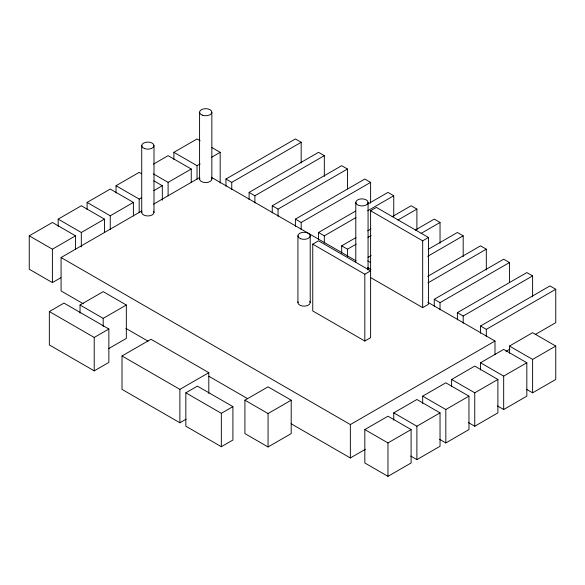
<?xml version="1.0" encoding="UTF-8"?>
<svg xmlns="http://www.w3.org/2000/svg" width="585" height="585" viewBox="0 0 585 585"><rect width="100%" height="100%" fill="white"/><g stroke="black" fill="none" stroke-linecap="round" stroke-linejoin="round"><path stroke-width="0.88" d="M60.877 277.692L52.394 282.592L29.25 269.232L29.25 235.828L52.394 222.468L75.538 235.828L75.538 249.371M58.178 226.351L58.178 219.126L81.322 205.766L104.466 219.126L104.466 232.669M87.106 209.649L87.106 202.425L110.251 189.065L133.395 202.425L133.395 215.967M116.035 192.948L116.035 185.723L139.179 172.363L141.49 173.694M153.453 164.122L168.107 155.661L191.251 169.021L191.251 182.564M173.891 159.544L173.891 152.319L197.035 138.959L200.121 140.736M29.25 235.828L52.394 249.188L75.538 235.828M58.178 219.126L81.322 232.486L104.466 219.126M87.106 202.425L110.251 215.785L133.395 202.425M116.035 185.723L139.179 199.083L141.49 197.745M153.833 190.622L162.323 185.723L162.323 200.165M153.453 173.921L168.107 182.381L191.251 169.021M173.891 152.319L197.035 165.679L200.121 163.895M211.69 157.219L220.179 152.319L220.179 183.017M83.202 303.717L61.074 290.942L61.074 257.539L141.694 210.995M153.548 204.15L199.39 177.679M225.964 186.264L225.964 179.039L295.396 138.959L301.18 142.294L301.18 163.061M225.964 179.039L231.748 182.381L301.18 142.294M249.108 199.624L249.108 192.399L318.532 152.319L324.324 155.661L324.324 176.421M49.345 311.542L63.984 303.096L108.861 329.004L108.861 362.407L94.222 370.861L49.345 344.945L49.345 311.542L94.222 337.457L108.861 329.004M249.108 192.399L254.892 195.741L324.324 155.661M80.043 313.136L80.043 305.012L103.187 291.644L126.331 305.012L126.331 338.415L108.583 348.653M272.252 212.984L272.252 205.766L341.677 165.679L347.461 169.021L347.461 188.882M272.252 205.766L278.036 209.101L347.461 169.021M80.043 305.012L103.187 318.372L126.331 305.012M295.396 226.351L295.396 219.126L364.821 179.039L370.605 182.381L370.605 203.149M295.396 219.126L301.18 222.468L370.605 182.381M318.532 239.711L318.532 232.486L355.614 211.075M367.453 204.245L387.965 192.399L393.749 195.741L393.749 216.508M318.532 232.486L324.324 235.828L355.877 217.605M367.716 210.775L393.749 195.741M312.748 244.157L318.532 240.815L370.605 270.877L364.821 274.219L312.748 244.157L312.748 310.964L364.821 341.026L370.605 337.684L370.605 210.754L376.396 207.412L428.461 237.473L428.461 304.28L422.677 307.622L370.605 277.561M186.132 419.16L179.88 422.772L122.016 389.369L122.016 355.965L150.945 339.263L208.808 372.667L208.808 393.434M341.677 253.071L341.677 245.846L355.877 237.649M367.716 230.819L370.868 228.998M392.169 216.699L411.109 205.766L416.893 209.101L416.893 229.868M341.677 245.846L347.461 249.188L356.141 244.179M367.98 237.349L371.131 235.521M397.961 220.033L416.893 209.101M367.98 257.385L371.131 255.565M415.313 230.059L434.253 219.126L440.037 222.468L440.037 243.228M421.098 233.4L440.037 222.468M370.605 210.754L422.677 240.815L428.461 237.473M122.016 355.965L179.88 389.369L208.808 372.667M428.198 249.342L457.39 232.486L463.181 235.828L463.181 256.588M185.84 392.813L197.408 386.129L232.91 406.626L232.91 440.03L221.342 446.713L185.84 426.216L185.84 392.813L221.342 413.31L232.91 406.626M427.679 256.325L463.181 235.828M427.679 276.369L480.534 245.846L486.318 249.188L486.318 269.956M427.935 282.899L486.318 249.188M244.918 400.198L268.062 386.839L291.206 400.198L291.206 433.602L268.062 446.962L244.918 433.602L244.918 400.198L268.062 413.558L291.206 400.198M434.253 306.518L434.253 299.293L503.678 259.206L509.462 262.548L509.462 282.409M434.253 299.293L440.037 302.635L509.462 262.548M457.39 319.878L457.39 312.653L526.822 272.573L532.606 275.908L532.606 296.675M457.39 312.653L463.181 315.995L532.606 275.908M480.534 333.238L480.534 326.013L549.966 285.933L555.75 289.275L555.75 322.679L535.238 334.518M480.534 326.013L486.318 329.355L555.75 289.275M61.074 257.539L350.356 424.556L494.998 341.048L494.998 354.59M364.821 429.565L387.965 416.206L411.109 429.565L411.109 462.969L387.965 476.336L364.821 462.969L364.821 429.565L387.965 442.925L411.109 429.565M393.749 420.089L393.749 412.864L416.893 399.504L440.037 412.864L440.037 446.267L416.893 459.634L410.721 456.066M422.677 403.387L422.677 396.162L445.821 382.802L468.965 396.162L468.965 429.565L445.821 442.933L439.649 439.364M451.605 386.685L451.605 379.46L474.749 366.1L497.893 379.46L497.893 412.864L474.749 426.231L468.578 422.662M480.534 369.983L480.534 362.758L503.678 349.399L526.822 362.758L526.822 396.162L503.678 409.529L497.506 405.961M509.462 353.281L509.462 346.057L532.606 332.697L555.75 346.057L555.75 379.46L532.606 392.827L526.434 389.259M506.047 351.373L509.988 349.099M291.074 423.737L350.356 457.96L365.376 449.287M393.749 412.864L416.893 426.224L440.037 412.864M422.677 396.162L445.821 409.522L468.965 396.162M451.605 379.46L474.749 392.82L497.893 379.46M480.534 362.758L503.678 376.118L526.822 362.758M509.462 346.057L532.606 359.417L555.75 346.057M211.69 147.42L220.179 152.319M367.716 260.881L370.605 262.548M211.243 177.226L355.892 260.734M367.746 267.579L370.905 269.407M427.818 302.262L494.998 341.048M153.833 180.823L162.323 185.723M125.885 328.361L148.012 341.143M208.874 376.279L247.609 398.641M532.606 359.417L532.606 392.827M503.678 376.118L503.678 409.529M486.318 329.355L486.318 336.58M474.749 392.82L474.749 426.231M463.181 315.995L463.181 323.22M445.821 409.522L445.821 442.933M440.037 302.635L440.037 309.86M422.677 240.815L422.677 307.622M416.893 426.224L416.893 459.634M387.965 442.925L387.965 476.336M368.067 202.403A6.135 3.547 0 0 1 358.861 205.467A6.135 3.547 0 0 1 358.861 199.331A6.135 3.547 0 0 1 368.067 202.403L368.067 269.21M364.821 274.219L364.821 341.026M355.79 202.403L355.79 261.985M350.356 424.556L350.356 457.96M347.461 249.188L347.461 256.413M324.324 235.828L324.324 243.053M310.211 235.806L310.211 302.613M301.18 222.468L301.18 229.686M297.933 235.806L297.933 302.613M278.036 209.101L278.036 216.326M268.062 413.558L268.062 446.962M254.892 195.741L254.892 202.966M231.748 182.381L231.748 189.606M221.342 413.31L221.342 446.713M211.85 112.21L211.85 179.017M199.58 112.21L199.58 179.017M197.035 165.679L197.035 179.222M179.88 389.369L179.88 422.772M168.107 182.381L168.107 195.924M153.994 145.614L153.994 212.421M141.724 145.614L141.724 212.421M139.179 199.083L139.179 212.626M110.251 215.785L110.251 229.327M103.187 318.372L103.187 326.496M94.222 337.457L94.222 370.861M81.322 232.486L81.322 246.928M52.394 249.188L52.394 282.592M153.606 211.185A6.135 3.547 0 0 1 148.297 215.953A6.135 3.547 0 0 1 141.862 211.668M309.823 301.37A6.135 3.547 0 0 1 304.507 306.145A6.135 3.547 0 0 1 298.072 301.86M367.68 267.967A6.135 3.547 0 0 1 367.928 269.963M211.463 177.781A6.135 3.547 0 0 1 205.935 182.557A6.135 3.547 0 0 1 199.829 178.023M144.415 148.546A6.135 3.547 0 0 0 153.979 145.87A6.135 3.547 0 0 0 145.175 142.426A6.135 3.547 0 0 0 144.415 148.546M300.631 238.738A6.135 3.547 0 0 0 310.189 236.055A6.135 3.547 0 0 0 301.392 232.618A6.135 3.547 0 0 0 300.631 238.738M202.271 115.143A6.135 3.547 0 0 0 211.836 112.466A6.135 3.547 0 0 0 203.032 109.022A6.135 3.547 0 0 0 202.271 115.143"/></g></svg>
